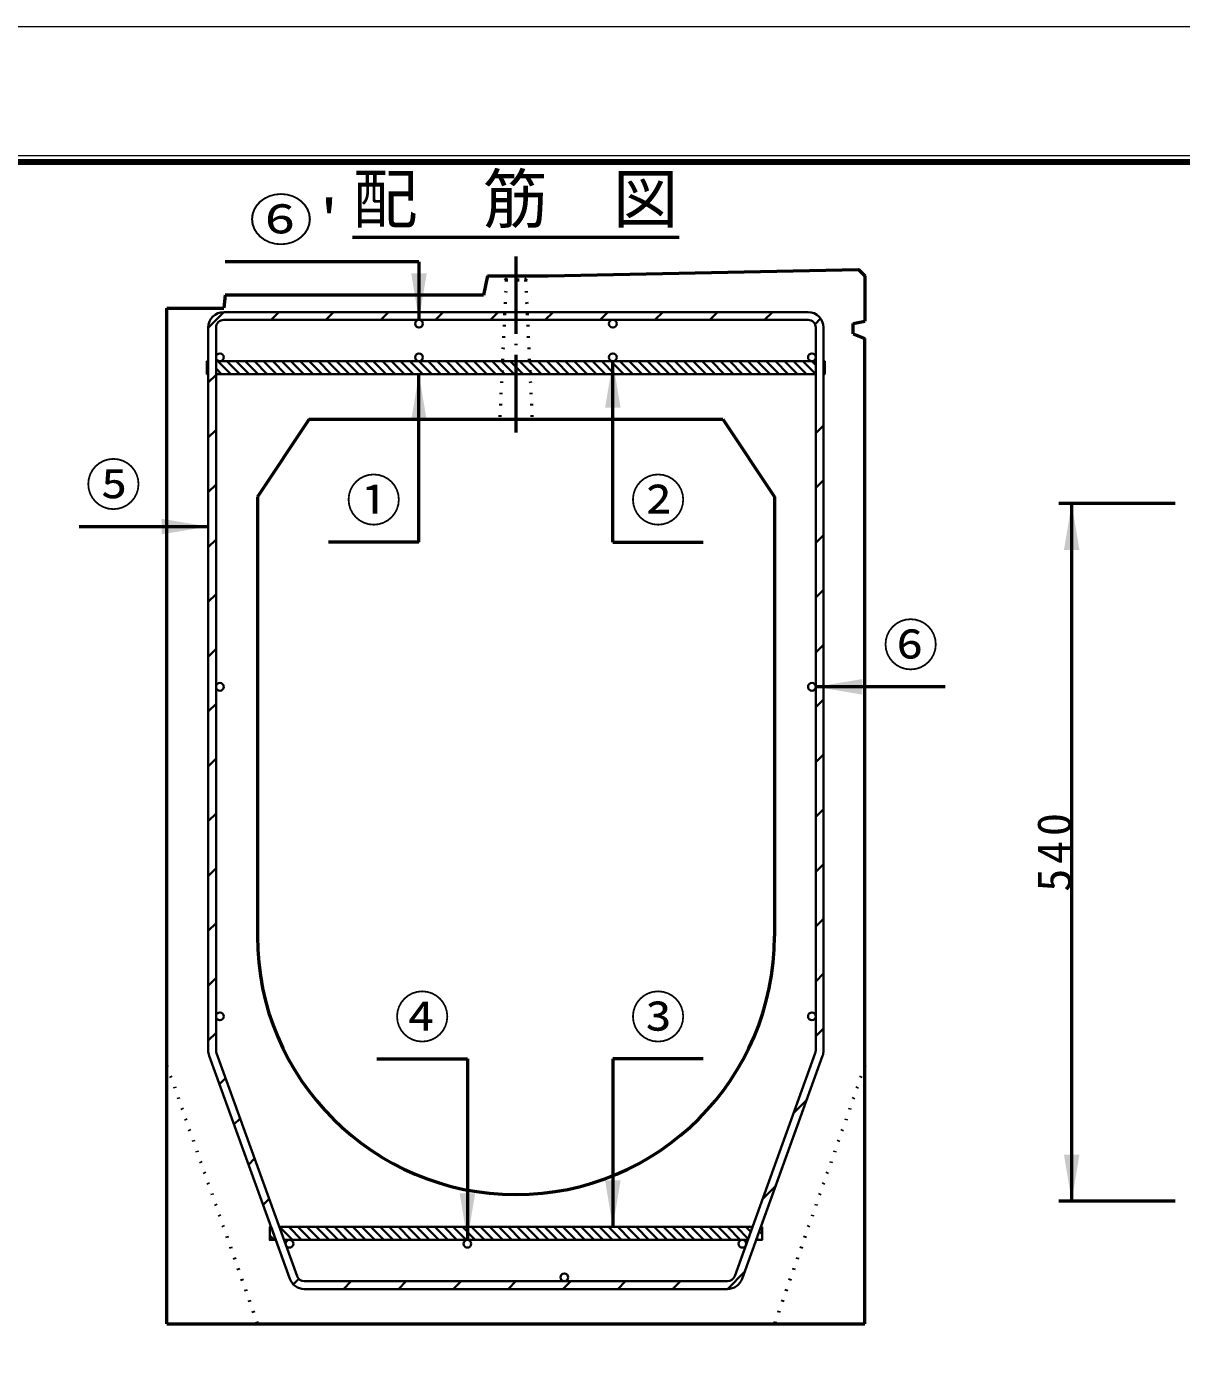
# Model space of a CAD drawing. Units: millimetres, scale not verified. Extents: x -2102 to 2102, y -1485 to 1485.
# Drawn here: x -1075 to -182, y 463 to 1485 of the extents above; entities that cross this region are included whole.
import ezdxf
from ezdxf.enums import TextEntityAlignment as Align

# ---------------------------------------------------------------- set-up
doc = ezdxf.new("R2010")
doc.units = ezdxf.units.MM
doc.header["$LTSCALE"] = 5
doc.linetypes.add('DOTTED', pattern=[1.75, 0.25, -1.5])
doc.linetypes.add('LONG_DASHED_DOTTED', pattern=[15.25, 12, -1.5, 0.25, -1.5])
doc.layers.add('0-0_V-nasSTD', color=7, linetype='Continuous', lineweight=35)
doc.layers.add('0-1_0', color=7, linetype='Continuous', lineweight=50)
doc.styles.add('ＭＳ ゴシック', font='')
doc.styles.get('ＭＳ ゴシック').set_extended_font_data('MS Gothic')

msp = doc.modelspace()

# ---------------------------------------------------------------- linework, layer by layer
at = {"layer": '0-0_V-nasSTD', "lineweight": 50}
for p, q in [((-771.763, 1302.932), (-771.763, 1257.932)), ((-921.763, 1276.979), (-922.763, 1266.979)), ((-966.763, 1266.979), (-922.763, 1266.979))]:
    msp.add_line(p, q, dxfattribs=at)
at = {"layer": '0-0_V-nasSTD'}
for p, q in [((-935.763, 1220.199), (-934.763, 1219.199)), ((-464.763, 1225.932), (-928.763, 1225.932)), ((-928.763, 1220.271), (-924.424, 1215.932)), ((-927.353, 1225.932), (-917.353, 1215.932)), ((-920.282, 1225.932), (-910.282, 1215.932)), ((-913.211, 1225.932), (-903.211, 1215.932)), ((-906.14, 1225.932), (-896.14, 1215.932)), ((-899.069, 1225.932), (-889.069, 1215.932)), ((-891.998, 1225.932), (-881.998, 1215.932)), ((-884.927, 1225.932), (-874.927, 1215.932)), ((-877.856, 1225.932), (-867.856, 1215.932)), ((-870.785, 1225.932), (-860.785, 1215.932)), ((-863.714, 1225.932), (-853.714, 1215.932)), ((-856.643, 1225.932), (-846.643, 1215.932)), ((-849.572, 1225.932), (-839.572, 1215.932)), ((-842.5, 1225.932), (-832.5, 1215.932)), ((-835.429, 1225.932), (-825.429, 1215.932)), ((-828.358, 1225.932), (-818.358, 1215.932)), ((-821.287, 1225.932), (-811.287, 1215.932)), ((-814.216, 1225.932), (-804.216, 1215.932)), ((-807.145, 1225.932), (-797.145, 1215.932)), ((-800.074, 1225.932), (-790.074, 1215.932)), ((-793.003, 1225.932), (-783.003, 1215.932)), ((-785.932, 1225.932), (-775.932, 1215.932)), ((-778.861, 1225.932), (-768.861, 1215.932)), ((-771.79, 1225.932), (-761.79, 1215.932)), ((-764.719, 1225.932), (-754.719, 1215.932)), ((-757.648, 1225.932), (-747.648, 1215.932)), ((-750.577, 1225.932), (-740.577, 1215.932)), ((-743.506, 1225.932), (-733.506, 1215.932)), ((-736.434, 1225.932), (-726.434, 1215.932)), ((-729.363, 1225.932), (-719.363, 1215.932)), ((-722.292, 1225.932), (-712.292, 1215.932)), ((-715.221, 1225.932), (-705.221, 1215.932)), ((-708.15, 1225.932), (-698.15, 1215.932)), ((-701.079, 1225.932), (-691.079, 1215.932)), ((-694.008, 1225.932), (-684.008, 1215.932)), ((-686.937, 1225.932), (-676.937, 1215.932)), ((-679.866, 1225.932), (-669.866, 1215.932)), ((-672.795, 1225.932), (-662.795, 1215.932)), ((-665.724, 1225.932), (-655.724, 1215.932)), ((-658.653, 1225.932), (-648.653, 1215.932)), ((-651.582, 1225.932), (-641.582, 1215.932)), ((-644.511, 1225.932), (-634.511, 1215.932)), ((-637.44, 1225.932), (-627.44, 1215.932)), ((-630.368, 1225.932), (-620.368, 1215.932)), ((-623.297, 1225.932), (-613.297, 1215.932)), ((-616.226, 1225.932), (-606.226, 1215.932)), ((-609.155, 1225.932), (-599.155, 1215.932)), ((-602.084, 1225.932), (-592.084, 1215.932)), ((-595.013, 1225.932), (-585.013, 1215.932)), ((-587.942, 1225.932), (-577.942, 1215.932)), ((-580.871, 1225.932), (-570.871, 1215.932)), ((-573.8, 1225.932), (-563.8, 1215.932)), ((-566.729, 1225.932), (-556.729, 1215.932)), ((-559.658, 1225.932), (-549.658, 1215.932)), ((-552.587, 1225.932), (-542.587, 1215.932)), ((-545.516, 1225.932), (-535.516, 1215.932)), ((-538.445, 1225.932), (-528.445, 1215.932)), ((-531.374, 1225.932), (-521.374, 1215.932)), ((-524.302, 1225.932), (-514.302, 1215.932)), ((-517.231, 1225.932), (-507.231, 1215.932)), ((-510.16, 1225.932), (-500.16, 1215.932)), ((-503.089, 1225.932), (-493.089, 1215.932)), ((-496.018, 1225.932), (-486.018, 1215.932)), ((-488.947, 1225.932), (-478.947, 1215.932)), ((-481.876, 1225.932), (-471.876, 1215.932)), ((-474.805, 1225.932), (-464.805, 1215.932)), ((-467.734, 1225.932), (-464.763, 1222.961)), ((-458.763, 1224.032), (-457.763, 1223.032)), ((-458.763, 1216.961), (-457.763, 1215.961)), ((-886.678, 555.932), (-885.934, 555.187)), ((-879.607, 555.932), (-869.607, 545.932)), ((-872.536, 555.932), (-862.536, 545.932)), ((-865.465, 555.932), (-855.465, 545.932)), ((-858.394, 555.932), (-848.394, 545.932)), ((-851.323, 555.932), (-841.323, 545.932)), ((-844.252, 555.932), (-834.252, 545.932)), ((-837.181, 555.932), (-827.181, 545.932)), ((-830.11, 555.932), (-820.11, 545.932)), ((-823.039, 555.932), (-813.039, 545.932)), ((-815.968, 555.932), (-805.968, 545.932)), ((-808.897, 555.932), (-798.897, 545.932)), ((-801.826, 555.932), (-791.826, 545.932)), ((-794.754, 555.932), (-784.754, 545.932)), ((-787.683, 555.932), (-777.683, 545.932)), ((-780.612, 555.932), (-770.612, 545.932)), ((-773.541, 555.932), (-763.541, 545.932)), ((-766.47, 555.932), (-756.47, 545.932)), ((-759.399, 555.932), (-749.399, 545.932)), ((-752.328, 555.932), (-742.328, 545.932)), ((-745.257, 555.932), (-735.257, 545.932)), ((-738.186, 555.932), (-728.186, 545.932)), ((-731.115, 555.932), (-721.115, 545.932)), ((-724.044, 555.932), (-714.044, 545.932)), ((-716.973, 555.932), (-706.973, 545.932)), ((-709.902, 555.932), (-699.902, 545.932)), ((-702.831, 555.932), (-692.831, 545.932)), ((-695.76, 555.932), (-685.76, 545.932)), ((-688.688, 555.932), (-678.688, 545.932)), ((-681.617, 555.932), (-671.617, 545.932)), ((-674.546, 555.932), (-664.546, 545.932)), ((-667.475, 555.932), (-657.475, 545.932)), ((-660.404, 555.932), (-650.404, 545.932)), ((-653.333, 555.932), (-643.333, 545.932)), ((-646.262, 555.932), (-636.262, 545.932)), ((-639.191, 555.932), (-629.191, 545.932)), ((-632.12, 555.932), (-622.12, 545.932)), ((-625.049, 555.932), (-615.049, 545.932)), ((-617.978, 555.932), (-607.978, 545.932)), ((-610.907, 555.932), (-600.907, 545.932)), ((-603.836, 555.932), (-593.836, 545.932)), ((-596.765, 555.932), (-586.765, 545.932)), ((-589.694, 555.932), (-579.693, 545.932)), ((-582.622, 555.932), (-572.622, 545.932)), ((-575.551, 555.932), (-565.551, 545.932)), ((-568.48, 555.932), (-558.48, 545.932)), ((-561.409, 555.932), (-551.409, 545.932)), ((-554.338, 555.932), (-544.338, 545.932)), ((-547.267, 555.932), (-537.267, 545.932)), ((-540.196, 555.932), (-530.196, 545.932)), ((-533.125, 555.932), (-523.125, 545.932)), ((-526.054, 555.932), (-516.98, 546.857)), ((-518.983, 555.932), (-515.104, 552.053)), ((-508.541, 552.561), (-506.323, 550.344)), ((-887.203, 549.385), (-883.749, 545.932)), ((-510.417, 547.366), (-508.983, 545.932))]:
    msp.add_line(p, q, dxfattribs=at)
at = {"layer": '0-0_V-nasSTD', "lineweight": 18}
for points in [[(-2102.5, -1485), (-2102.5, 1485), (2102.5, 1485), (2102.5, -1485)], [(-2002.5, -1385), (-2002.5, 1385), (2002.5, 1385), (2002.5, -1385)]]:
    msp.add_lwpolyline(points, close=True, dxfattribs=at)
at = {"layer": '0-0_V-nasSTD', "lineweight": 100}
msp.add_lwpolyline([(1997.5, -1380), (1997.5, 1380), (-1997.5, 1380)], dxfattribs=at)
at = {"layer": '0-0_V-nasSTD'}
for points in [[(-928.763, 1215.932), (-464.763, 1215.932), (-464.763, 1251.932), (-464.763, 1225.932)], [(-879.823, 555.932), (-879.823, 555.932), (-513.703, 555.932), (-513.703, 555.932), (-527.439, 517.894), (-517.314, 545.932)], [(-517.314, 545.932), (-876.212, 545.932), (-876.212, 545.932)]]:
    msp.add_lwpolyline(points, dxfattribs=at)
for points in [[(-458.763, 1225.932), (-457.763, 1225.932), (-457.763, 1215.932), (-458.763, 1215.932), (-458.763, 1251.932)], [(-934.763, 1215.932), (-935.763, 1215.932), (-935.763, 1225.932), (-934.763, 1225.932), (-934.763, 692.507)], [(-507.323, 555.932), (-506.323, 555.932), (-506.323, 545.932), (-510.935, 545.932), (-510.935, 545.932), (-459.476, 688.431)], [(-882.592, 545.932), (-887.203, 545.932), (-887.203, 555.932), (-886.203, 555.932), (-871.731, 515.856)]]:
    msp.add_lwpolyline(points, close=True, dxfattribs=at)
for points in [[(-777.763, 1293.932), (-771.763, 1257.932), (-765.763, 1293.932)], [(-627.763, 1189.932), (-621.763, 1225.932), (-615.763, 1189.932)], [(-777.763, 1179.932), (-771.763, 1215.932), (-765.763, 1179.932)], [(-272.763, 1079.895), (-266.763, 1115.895), (-260.763, 1079.895)], [(-970.763, 1091.965), (-970.763, 1103.965), (-934.763, 1097.965)], [(-464.763, 973.932), (-428.763, 967.932), (-428.763, 979.932)], [(-272.763, 611.895), (-266.763, 575.895), (-260.763, 611.895)], [(-627.763, 591.932), (-621.763, 555.932), (-615.763, 591.932)], [(-740.263, 581.932), (-734.263, 545.932), (-728.263, 581.932)]]:
    msp.add_solid(points, dxfattribs=at)
at = {"layer": '0-1_0'}
for p, q in [((-823.166, 1321.979), (-570.36, 1321.979)), ((-771.763, 1302.932), (-921.763, 1302.932)), ((-718.763, 1291.979), (-721.763, 1276.979)), ((-718.763, 1291.979), (-671.763, 1291.979)), ((-426.763, 1291.979), (-426.763, 1256.994)), ((-721.763, 1276.979), (-921.763, 1276.979)), ((-966.763, 480.979), (-966.763, 1266.979)), ((-435.763, 1254.979), (-426.763, 1256.994)), ((-435.763, 1246.979), (-435.763, 1254.979)), ((-435.763, 1246.979), (-426.763, 1243.621)), ((-426.763, 480.979), (-426.763, 1243.621)), ((-621.763, 1085.932), (-621.763, 1225.932)), ((-771.763, 1085.932), (-771.763, 1215.932)), ((-856.763, 1180.979), (-896.763, 1120.979)), ((-856.763, 1180.979), (-536.763, 1180.979)), ((-536.763, 1180.979), (-496.763, 1120.979)), ((-896.763, 1120.979), (-896.763, 780.979)), ((-496.763, 1120.979), (-496.763, 780.979)), ((-186.763, 1115.895), (-276.763, 1115.895)), ((-266.763, 575.895), (-266.763, 1115.895)), ((-1034.763, 1097.965), (-934.763, 1097.965)), ((-771.763, 1085.932), (-841.763, 1085.932)), ((-621.763, 1085.932), (-551.763, 1085.932)), ((-364.763, 973.932), (-464.763, 973.932)), ((-804.263, 685.932), (-734.263, 685.932)), ((-734.263, 685.932), (-734.263, 545.932)), ((-621.763, 685.932), (-621.763, 555.932)), ((-551.763, 685.932), (-621.763, 685.932)), ((-186.763, 575.895), (-276.763, 575.895)), ((-966.763, 480.979), (-426.763, 480.979))]:
    msp.add_line(p, q, dxfattribs=at)
at = {"layer": '0-1_0', "linetype": 'LONG_DASHED_DOTTED'}
msp.add_line((-696.763, 1306.979), (-696.763, 1165.979), dxfattribs=at)
at = {"layer": '0-1_0', "linetype": 'DOTTED'}
for p, q in [((-704.263, 1288.979), (-709.263, 1180.979)), ((-689.263, 1288.979), (-684.263, 1180.979)), ((-966.763, 680.979), (-896.763, 480.979)), ((-426.763, 680.979), (-496.763, 480.979))]:
    msp.add_line(p, q, dxfattribs=at)
at = {"layer": '0-1_0', "lineweight": 35}
for p, q in [((-922.609, 1263.932), (-934.763, 1251.778)), ((-922.763, 1263.932), (-470.763, 1263.932)), ((-470.763, 1257.932), (-922.763, 1257.932)), ((-922.763, 1257.932), (-470.763, 1257.932)), ((-880.182, 1263.932), (-886.182, 1257.932)), ((-837.756, 1263.932), (-843.756, 1257.932)), ((-795.33, 1263.932), (-801.33, 1257.932)), ((-752.903, 1263.932), (-758.903, 1257.932)), ((-710.477, 1263.932), (-716.477, 1257.932)), ((-668.05, 1263.932), (-674.05, 1257.932)), ((-625.624, 1263.932), (-631.624, 1257.932)), ((-583.198, 1263.932), (-589.198, 1257.932)), ((-540.771, 1263.932), (-546.771, 1257.932)), ((-498.345, 1263.932), (-504.345, 1257.932)), ((-460.976, 1258.875), (-465.344, 1254.507)), ((-934.763, 1251.932), (-934.763, 692.507)), ((-928.763, 1251.932), (-928.763, 692.507)), ((-928.763, 692.507), (-928.763, 1251.932)), ((-464.763, 692.507), (-464.763, 1251.932)), ((-464.763, 1251.932), (-464.763, 692.507)), ((-458.763, 692.507), (-458.763, 1251.932)), ((-935.763, 1225.932), (-935.763, 1215.932)), ((-934.763, 1225.932), (-935.763, 1225.932)), ((-464.763, 1225.932), (-928.763, 1225.932)), ((-935.763, 1215.932), (-934.763, 1215.932)), ((-928.763, 1215.351), (-934.763, 1209.351)), ((-464.763, 1215.932), (-928.763, 1215.932)), ((-458.763, 1215.932), (-457.763, 1215.932)), ((-458.763, 1176.234), (-464.763, 1170.234)), ((-928.763, 1172.925), (-934.763, 1166.925)), ((-928.763, 1130.498), (-934.763, 1124.498)), ((-458.763, 1133.808), (-464.763, 1127.808)), ((-928.763, 1088.072), (-934.763, 1082.072)), ((-458.763, 1091.382), (-464.763, 1085.382)), ((-928.763, 1045.646), (-934.763, 1039.646)), ((-458.763, 1048.955), (-464.763, 1042.955)), ((-928.763, 1003.219), (-934.763, 997.219)), ((-458.763, 1006.529), (-464.763, 1000.529)), ((-464.763, 958.102), (-458.763, 964.102)), ((-928.763, 960.793), (-934.763, 954.793)), ((-464.763, 915.676), (-458.763, 921.676)), ((-928.763, 918.366), (-934.763, 912.366)), ((-928.763, 875.94), (-934.763, 869.94)), ((-464.763, 873.249), (-458.763, 879.249)), ((-928.763, 833.514), (-934.763, 827.514)), ((-464.763, 830.823), (-458.763, 836.823)), ((-928.763, 791.087), (-934.763, 785.087)), ((-464.763, 788.397), (-458.763, 794.397)), ((-928.763, 748.661), (-934.763, 742.661)), ((-464.763, 745.97), (-458.763, 751.97)), ((-928.763, 706.234), (-934.763, 700.234)), ((-464.763, 703.544), (-458.763, 709.544)), ((-871.731, 515.856), (-934.05, 688.431)), ((-866.088, 517.894), (-928.406, 690.469)), ((-866.088, 517.894), (-928.406, 690.469)), ((-527.439, 517.894), (-465.12, 690.469)), ((-465.12, 690.469), (-527.439, 517.894)), ((-521.795, 515.856), (-459.476, 688.431)), ((-921.428, 671.143), (-926.114, 666.457)), ((-481.911, 643.969), (-471.927, 653.954)), ((-910.172, 639.973), (-914.858, 635.286)), ((-898.916, 608.803), (-903.602, 604.116)), ((-505.892, 577.563), (-495.907, 587.547)), ((-887.66, 577.632), (-892.346, 572.945)), ((-887.203, 555.932), (-886.203, 555.932)), ((-887.203, 555.932), (-887.203, 545.932)), ((-879.823, 555.932), (-513.703, 555.932)), ((-887.203, 545.932), (-882.592, 545.932)), ((-876.212, 545.932), (-517.314, 545.932)), ((-868.961, 511.478), (-864.718, 515.721)), ((-860.444, 513.932), (-533.082, 513.932)), ((-830.081, 507.932), (-824.081, 513.932)), ((-787.654, 507.932), (-781.654, 513.932)), ((-745.228, 507.932), (-739.228, 513.932)), ((-702.802, 507.932), (-696.802, 513.932)), ((-660.375, 507.932), (-654.375, 513.932)), ((-617.949, 507.932), (-611.949, 513.932)), ((-575.522, 507.932), (-569.522, 513.932)), ((-533.096, 507.932), (-519.887, 521.141)), ((-860.444, 507.932), (-533.082, 507.932))]:
    msp.add_line(p, q, dxfattribs=at)
at = {"layer": '0-1_0', "linetype": 'DOTTED'}
for points in [[(-704.263, 1288.979), (-707.263, 1291.979), (-686.263, 1291.979)], [(-704.263, 1288.979), (-689.263, 1288.979), (-686.263, 1291.979)]]:
    msp.add_lwpolyline(points, dxfattribs=at)
at = {"layer": '0-1_0'}
msp.add_lwpolyline([(-671.763, 1291.979), (-431.763, 1296.979), (-426.763, 1291.979)], dxfattribs=at)
at = {"layer": '0-1_0', "lineweight": 35}
for points in [[(-458.763, 1225.932), (-457.763, 1225.932), (-457.763, 1215.932)], [(-507.323, 555.932), (-506.323, 555.932), (-506.323, 545.932), (-510.935, 545.932)], [(-533.082, 513.932), (-533.082, 513.932), (-860.444, 513.932)]]:
    msp.add_lwpolyline(points, dxfattribs=at)
for centre in [(-771.763, 1254.932), (-621.763, 1254.932), (-925.763, 1228.932), (-771.763, 1228.932), (-621.763, 1228.932), (-467.763, 1228.932), (-925.763, 973.932), (-467.763, 973.932), (-925.763, 718.932), (-467.763, 718.932), (-871.939, 542.932), (-734.263, 542.932), (-521.587, 542.932), (-659.263, 516.932)]:
    msp.add_circle(centre, 3, dxfattribs=at)
for centre, radius, start, end in [((-922.763, 1251.932), 12, 90, 180), ((-922.763, 1251.932), 6, 90, 180), ((-922.763, 1251.932), 6, 90, 180), ((-470.763, 1251.932), 12, 0, 90), ((-470.763, 1251.932), 6, 0, 90), ((-470.763, 1251.932), 6, 0, 90), ((-922.763, 692.507), 12, 180, 199.85521), ((-922.763, 692.507), 6, 180, 199.85521), ((-922.763, 692.507), 6, 180, 199.85522), ((-470.763, 692.507), 6, 340.14479, 0), ((-470.763, 692.507), 6, 340.14479, 0), ((-470.763, 692.507), 12, 340.14479, 0), ((-860.444, 519.932), 12, 199.85521, 270), ((-860.444, 519.932), 6, 199.85521, 270), ((-860.444, 519.932), 6, 199.85521, 270), ((-533.082, 519.932), 6, 270, 340.14479), ((-533.082, 519.932), 6, 270, 340.14479), ((-533.082, 519.932), 12, 270, 340.14479)]:
    msp.add_arc(centre, radius, start, end, dxfattribs=at)
at = {"layer": '0-1_0'}
for start, end in [(180, 270), (270, 0)]:
    msp.add_arc((-696.763, 780.979), 200, start, end, dxfattribs=at)

# ---------------------------------------------------------------- texts
at = {"layer": '0-0_V-nasSTD', "style": 'ＭＳ ゴシック'}
for s, height, p in [('配\u3000筋\u3000図', 36.95, (-823.166, 1321.979)), ('⑤', 31.67, (-1029.763, 1104.965)), ('①', 31.67, (-828.363, 1092.932)), ('②', 31.67, (-608.363, 1092.932)), ('⑥', 31.67, (-412.963, 980.932)), ('④', 31.67, (-790.863, 692.932)), ('③', 31.67, (-608.363, 692.932))]:
    msp.add_text(s, height=height, dxfattribs=at).set_placement(p, align=Align.BOTTOM_LEFT)
at = {"layer": '0-0_V-nasSTD', "style": 'ＭＳ ゴシック', "width": 1.15}
msp.add_text("⑥'", height=31.67, dxfattribs=at).set_placement((-903.363, 1309.932), align=Align.BOTTOM_LEFT)
at = {"layer": '0-0_V-nasSTD', "insert": (-266.763, 815.295), "char_height": 26.39, "attachment_point": 7, "rotation": 90, "style": 'ＭＳ ゴシック'}
msp.add_mtext('\\T1.2;540', dxfattribs=at)

doc.saveas('drawing.dxf')
